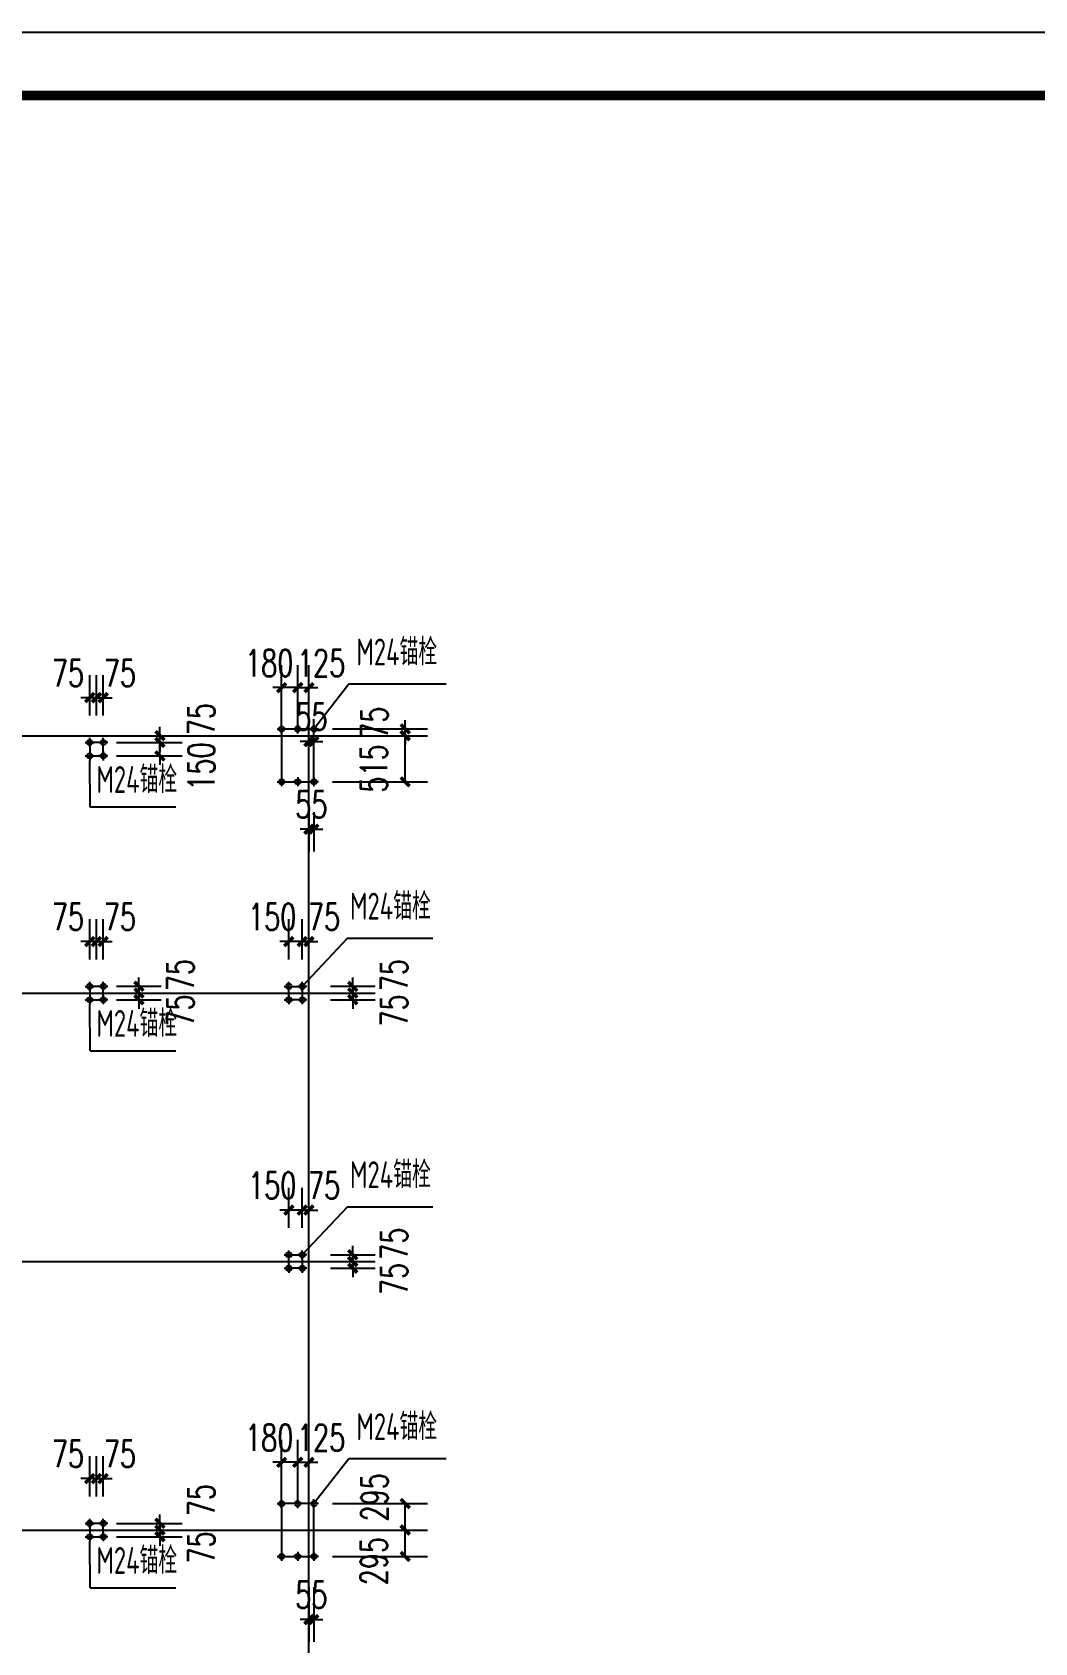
# Model space of a CAD drawing. Extents: x 180850 to 1399066, y 113487 to 334416.
# Drawn here: x 505094 to 527509, y 184393 to 220382 of the extents above; entities that cross this region are included whole.
import ezdxf
from ezdxf.enums import TextEntityAlignment as Align

# ---------------------------------------------------------------- set-up
doc = ezdxf.new("R2010")
doc.units = 0
doc.header["$LTSCALE"] = 1000
for name, color, linetype in [('AXIS', 3, 'Continuous'), ('DOTE', 1, 'Continuous'), ('PUB_TITLE', 4, 'Continuous'), ('TEXT', 7, 'Continuous')]:
    doc.layers.add(name, color=color, linetype=linetype)
doc.styles.add('_TCH_DIM_T3', font='SIMPLEX', dxfattribs={"width": 0.705882, "bigfont": 'GBCBIG'})
doc.styles.add('TSSD_Label', font='tssdeng.shx', dxfattribs={"width": 0.7, "bigfont": 'hztxt.shx'})
doc.dimstyles.new('TCH-200-2', dxfattribs={"dimtxt": 595, "dimasz": 200, "dimexe": 500, "dimexo": 600, "dimgap": 252.5, "dimtad": 1, "dimdec": 0, "dimlfac": 0.5, "dimzin": 0, "dimdsep": 46, "dimtxsty": '_TCH_DIM_T3', "dimblk": 'ARCHTICK', "dimcen": 0.09, "dimclrd": 124, "dimclre": 124, "dimclrt": 7, "dimazin": 2, "dimtfac": 1, "dimtdec": 0, "dimtix": 1, "dimtmove": 2, "dimatfit": 3, "dimfxl": 1, "dimtolj": 1, "dimtzin": 0, "dimarcsym": 0})

# ---------------------------------------------------------------- blocks, each defined once
blk = doc.blocks.new('_ArchTick')
at = {"color": 0, "linetype": 'ByBlock', "const_width": 0.4}
blk.add_lwpolyline([(-0.5, -0.5), (0.5, 0.5)], dxfattribs=at)
blk = doc.blocks.new('*D1075')
at = {"color": 124, "linetype": 'ByBlock', "lineweight": -2, "transparency": 16777216}
for p, q in [((506981, 199062), (507980, 199062)), ((507480, 199062), (507480, 199262)), ((507480, 199062), (507480, 198912)), ((506981, 198912), (507980, 198912)), ((507480, 198912), (507480, 198712))]:
    blk.add_line(p, q, dxfattribs=at)
at = {"layer": 'Defpoints', "color": 0, "linetype": 'ByBlock', "transparency": 16777216}
for p in [(506381, 199062), (506381, 198912), (507480, 198912)]:
    blk.add_point(p, dxfattribs=at)
at = {"color": 124, "linetype": 'ByBlock', "lineweight": -2, "transparency": 16777216, "xscale": 200, "yscale": 200, "zscale": 200}
for p, rotation in [((507480, 199062), 270), ((507480, 198912), 90)]:
    blk.add_blockref('_ArchTick', p, dxfattribs=dict(at, rotation=rotation))
at = {"color": 7, "linetype": 'ByBlock', "transparency": 16777216, "insert": (508407, 199311), "char_height": 595, "attachment_point": 5, "rotation": 90, "style": '_TCH_DIM_T3'}
blk.add_mtext('\\A1;75', dxfattribs=at)
blk = doc.blocks.new('*D1076')
at = {"color": 124, "linetype": 'ByBlock', "lineweight": -2, "transparency": 16777216}
for p, q in [((507480, 198912), (507480, 199112)), ((506981, 198912), (507980, 198912)), ((506981, 198762), (507980, 198762)), ((507480, 198762), (507480, 198912)), ((507480, 198762), (507480, 198562))]:
    blk.add_line(p, q, dxfattribs=at)
at = {"layer": 'Defpoints', "color": 0, "linetype": 'ByBlock', "transparency": 16777216}
for p in [(506381, 198912), (506381, 198762), (507480, 198912)]:
    blk.add_point(p, dxfattribs=at)
at = {"color": 124, "linetype": 'ByBlock', "lineweight": -2, "transparency": 16777216, "xscale": 200, "yscale": 200, "zscale": 200}
for p, rotation in [((507480, 198912), 270), ((507480, 198762), 90)]:
    blk.add_blockref('_ArchTick', p, dxfattribs=dict(at, rotation=rotation))
at = {"color": 7, "linetype": 'ByBlock', "transparency": 16777216, "insert": (508407, 198523), "char_height": 595, "attachment_point": 5, "rotation": 90, "style": '_TCH_DIM_T3'}
blk.add_mtext('\\A1;75', dxfattribs=at)
blk = doc.blocks.new('*D1077')
at = {"color": 124, "linetype": 'ByBlock', "lineweight": -2, "transparency": 16777216}
for p, q in [((506381, 199662), (506381, 200562)), ((506531, 199662), (506531, 200562)), ((506381, 200062), (506181, 200062)), ((506531, 200062), (506381, 200062)), ((506531, 200062), (506731, 200062))]:
    blk.add_line(p, q, dxfattribs=at)
at = {"layer": 'Defpoints', "color": 0, "linetype": 'ByBlock', "transparency": 16777216}
for p in [(506381, 200062), (506381, 199062), (506531, 199062)]:
    blk.add_point(p, dxfattribs=at)
at = {"color": 124, "linetype": 'ByBlock', "lineweight": -2, "transparency": 16777216, "xscale": 200, "yscale": 200, "zscale": 200}
blk.add_blockref('_ArchTick', (506381, 200062), dxfattribs=at)
at = {"color": 124, "linetype": 'ByBlock', "lineweight": -2, "transparency": 16777216, "xscale": 200, "yscale": 200, "zscale": 200, "rotation": 180}
blk.add_blockref('_ArchTick', (506531, 200062), dxfattribs=at)
at = {"color": 7, "linetype": 'ByBlock', "transparency": 16777216, "insert": (505893, 200612), "char_height": 595, "attachment_point": 5, "style": '_TCH_DIM_T3'}
blk.add_mtext('\\A1;75', dxfattribs=at)
blk = doc.blocks.new('*D1078')
at = {"color": 124, "linetype": 'ByBlock', "lineweight": -2, "transparency": 16777216}
for p, q in [((506531, 199662), (506531, 200562)), ((506681, 199662), (506681, 200562)), ((506531, 200062), (506331, 200062)), ((506531, 200062), (506681, 200062)), ((506681, 200062), (506881, 200062))]:
    blk.add_line(p, q, dxfattribs=at)
at = {"layer": 'Defpoints', "color": 0, "linetype": 'ByBlock', "transparency": 16777216}
for p in [(506681, 200062), (506531, 199062), (506681, 199062)]:
    blk.add_point(p, dxfattribs=at)
at = {"color": 124, "linetype": 'ByBlock', "lineweight": -2, "transparency": 16777216, "xscale": 200, "yscale": 200, "zscale": 200}
blk.add_blockref('_ArchTick', (506531, 200062), dxfattribs=at)
at = {"color": 124, "linetype": 'ByBlock', "lineweight": -2, "transparency": 16777216, "xscale": 200, "yscale": 200, "zscale": 200, "rotation": 180}
blk.add_blockref('_ArchTick', (506681, 200062), dxfattribs=at)
at = {"color": 7, "linetype": 'ByBlock', "transparency": 16777216, "insert": (507053, 200612), "char_height": 595, "attachment_point": 5, "style": '_TCH_DIM_T3'}
blk.add_mtext('\\A1;75', dxfattribs=at)
blk = doc.blocks.new('*D1079')
at = {"color": 124, "linetype": 'ByBlock', "lineweight": -2, "transparency": 16777216}
for p, q in [((511761, 199062), (512760, 199062)), ((512260, 199062), (512260, 199262)), ((512260, 199062), (512260, 198912)), ((511761, 198912), (512760, 198912)), ((512260, 198912), (512260, 198712))]:
    blk.add_line(p, q, dxfattribs=at)
at = {"layer": 'Defpoints', "color": 0, "linetype": 'ByBlock', "transparency": 16777216}
for p in [(511161, 199062), (511161, 198912), (512260, 198912)]:
    blk.add_point(p, dxfattribs=at)
at = {"color": 124, "linetype": 'ByBlock', "lineweight": -2, "transparency": 16777216, "xscale": 200, "yscale": 200, "zscale": 200}
for p, rotation in [((512260, 199062), 270), ((512260, 198912), 90)]:
    blk.add_blockref('_ArchTick', p, dxfattribs=dict(at, rotation=rotation))
at = {"color": 7, "linetype": 'ByBlock', "transparency": 16777216, "insert": (513187, 199311), "char_height": 595, "attachment_point": 5, "rotation": 90, "style": '_TCH_DIM_T3'}
blk.add_mtext('\\A1;75', dxfattribs=at)
blk = doc.blocks.new('*D1080')
at = {"color": 124, "linetype": 'ByBlock', "lineweight": -2, "transparency": 16777216}
for p, q in [((512260, 198912), (512260, 199112)), ((511761, 198912), (512760, 198912)), ((511761, 198762), (512760, 198762)), ((512260, 198762), (512260, 198912)), ((512260, 198762), (512260, 198562))]:
    blk.add_line(p, q, dxfattribs=at)
at = {"layer": 'Defpoints', "color": 0, "linetype": 'ByBlock', "transparency": 16777216}
for p in [(511161, 198912), (511161, 198762), (512260, 198912)]:
    blk.add_point(p, dxfattribs=at)
at = {"color": 124, "linetype": 'ByBlock', "lineweight": -2, "transparency": 16777216, "xscale": 200, "yscale": 200, "zscale": 200}
for p, rotation in [((512260, 198912), 270), ((512260, 198762), 90)]:
    blk.add_blockref('_ArchTick', p, dxfattribs=dict(at, rotation=rotation))
at = {"color": 7, "linetype": 'ByBlock', "transparency": 16777216, "insert": (513187, 198523), "char_height": 595, "attachment_point": 5, "rotation": 90, "style": '_TCH_DIM_T3'}
blk.add_mtext('\\A1;75', dxfattribs=at)
blk = doc.blocks.new('*D1081')
at = {"color": 124, "linetype": 'ByBlock', "lineweight": -2, "transparency": 16777216}
for p, q in [((511131, 199662), (511131, 200562)), ((511281, 199662), (511281, 200562)), ((511131, 200062), (510931, 200062)), ((511281, 200062), (511131, 200062)), ((511281, 200062), (511481, 200062))]:
    blk.add_line(p, q, dxfattribs=at)
at = {"layer": 'Defpoints', "color": 0, "linetype": 'ByBlock', "transparency": 16777216}
for p in [(511131, 200062), (511131, 199062), (511281, 199062)]:
    blk.add_point(p, dxfattribs=at)
at = {"color": 124, "linetype": 'ByBlock', "lineweight": -2, "transparency": 16777216, "xscale": 200, "yscale": 200, "zscale": 200}
blk.add_blockref('_ArchTick', (511131, 200062), dxfattribs=at)
at = {"color": 124, "linetype": 'ByBlock', "lineweight": -2, "transparency": 16777216, "xscale": 200, "yscale": 200, "zscale": 200, "rotation": 180}
blk.add_blockref('_ArchTick', (511281, 200062), dxfattribs=at)
at = {"color": 7, "linetype": 'ByBlock', "transparency": 16777216, "insert": (511619, 200612), "char_height": 595, "attachment_point": 5, "style": '_TCH_DIM_T3'}
blk.add_mtext('\\A1;75', dxfattribs=at)
blk = doc.blocks.new('*D1082')
at = {"color": 124, "linetype": 'ByBlock', "lineweight": -2, "transparency": 16777216}
for p, q in [((510831, 199662), (510831, 200562)), ((511131, 199662), (511131, 200562)), ((510831, 200062), (510631, 200062)), ((511131, 200062), (510831, 200062)), ((511131, 200062), (511331, 200062))]:
    blk.add_line(p, q, dxfattribs=at)
at = {"layer": 'Defpoints', "color": 0, "linetype": 'ByBlock', "transparency": 16777216}
for p in [(510831, 200062), (510831, 199062), (511131, 199062)]:
    blk.add_point(p, dxfattribs=at)
at = {"color": 124, "linetype": 'ByBlock', "lineweight": -2, "transparency": 16777216, "xscale": 200, "yscale": 200, "zscale": 200}
blk.add_blockref('_ArchTick', (510831, 200062), dxfattribs=at)
at = {"color": 124, "linetype": 'ByBlock', "lineweight": -2, "transparency": 16777216, "xscale": 200, "yscale": 200, "zscale": 200, "rotation": 180}
blk.add_blockref('_ArchTick', (511131, 200062), dxfattribs=at)
at = {"color": 7, "linetype": 'ByBlock', "transparency": 16777216, "insert": (510459, 200612), "char_height": 595, "attachment_point": 5, "style": '_TCH_DIM_T3'}
blk.add_mtext('\\A1;150', dxfattribs=at)
blk = doc.blocks.new('*D1083')
at = {"color": 124, "linetype": 'ByBlock', "lineweight": -2, "transparency": 16777216}
for p, q in [((511811, 204812), (513933, 204812)), ((513433, 204812), (513433, 205012)), ((513433, 204662), (513433, 204812)), ((511801, 204662), (513933, 204662)), ((513433, 204662), (513433, 204462))]:
    blk.add_line(p, q, dxfattribs=at)
at = {"layer": 'Defpoints', "color": 0, "linetype": 'ByBlock', "transparency": 16777216}
for p in [(511211, 204812), (513433, 204812), (511201, 204662)]:
    blk.add_point(p, dxfattribs=at)
at = {"color": 124, "linetype": 'ByBlock', "lineweight": -2, "transparency": 16777216, "xscale": 200, "yscale": 200, "zscale": 200}
for p, rotation in [((513433, 204812), 270), ((513433, 204662), 90)]:
    blk.add_blockref('_ArchTick', p, dxfattribs=dict(at, rotation=rotation))
at = {"color": 7, "linetype": 'ByBlock', "transparency": 16777216, "insert": (512748, 204954), "char_height": 595, "attachment_point": 5, "rotation": 90, "style": '_TCH_DIM_T3'}
blk.add_mtext('\\A1;75', dxfattribs=at)
blk = doc.blocks.new('*D1084')
at = {"color": 124, "linetype": 'ByBlock', "lineweight": -2, "transparency": 16777216}
for p, q in [((511811, 204662), (513933, 204662)), ((513433, 203632), (513433, 204662)), ((511811, 203632), (513933, 203632))]:
    blk.add_line(p, q, dxfattribs=at)
at = {"layer": 'Defpoints', "color": 0, "linetype": 'ByBlock', "transparency": 16777216}
for p in [(511211, 204662), (513433, 204662), (511211, 203632)]:
    blk.add_point(p, dxfattribs=at)
at = {"color": 124, "linetype": 'ByBlock', "lineweight": -2, "transparency": 16777216, "xscale": 200, "yscale": 200, "zscale": 200}
for p, rotation in [((513433, 204662), 90), ((513433, 203632), 270)]:
    blk.add_blockref('_ArchTick', p, dxfattribs=dict(at, rotation=rotation))
at = {"color": 7, "linetype": 'ByBlock', "transparency": 16777216, "insert": (512734, 203931), "char_height": 595, "attachment_point": 5, "rotation": 90, "style": '_TCH_DIM_T3'}
blk.add_mtext('\\A1;515', dxfattribs=at)
blk = doc.blocks.new('*D1085')
at = {"color": 124, "linetype": 'ByBlock', "lineweight": -2, "transparency": 16777216}
for p, q in [((510671, 204912), (510671, 206236)), ((511031, 204912), (511031, 206236)), ((510671, 205736), (510471, 205736)), ((511031, 205736), (510671, 205736)), ((511031, 205736), (511231, 205736))]:
    blk.add_line(p, q, dxfattribs=at)
at = {"layer": 'Defpoints', "color": 0, "linetype": 'ByBlock', "transparency": 16777216}
for p in [(510671, 205736), (510671, 204312), (511031, 204312)]:
    blk.add_point(p, dxfattribs=at)
at = {"color": 124, "linetype": 'ByBlock', "lineweight": -2, "transparency": 16777216, "xscale": 200, "yscale": 200, "zscale": 200}
blk.add_blockref('_ArchTick', (510671, 205736), dxfattribs=at)
at = {"color": 124, "linetype": 'ByBlock', "lineweight": -2, "transparency": 16777216, "xscale": 200, "yscale": 200, "zscale": 200, "rotation": 180}
blk.add_blockref('_ArchTick', (511031, 205736), dxfattribs=at)
at = {"color": 7, "linetype": 'ByBlock', "transparency": 16777216, "insert": (510393, 206286), "char_height": 595, "attachment_point": 5, "style": '_TCH_DIM_T3'}
blk.add_mtext('\\A1;180', dxfattribs=at)
blk = doc.blocks.new('*D1086')
at = {"color": 124, "linetype": 'ByBlock', "lineweight": -2, "transparency": 16777216}
for p, q in [((511031, 204912), (511031, 206236)), ((511281, 204912), (511281, 206236)), ((511031, 205736), (510831, 205736)), ((511031, 205736), (511281, 205736)), ((511281, 205736), (511481, 205736))]:
    blk.add_line(p, q, dxfattribs=at)
at = {"layer": 'Defpoints', "color": 0, "linetype": 'ByBlock', "transparency": 16777216}
for p in [(511281, 205736), (511031, 204312), (511281, 204312)]:
    blk.add_point(p, dxfattribs=at)
at = {"color": 124, "linetype": 'ByBlock', "lineweight": -2, "transparency": 16777216, "xscale": 200, "yscale": 200, "zscale": 200}
blk.add_blockref('_ArchTick', (511031, 205736), dxfattribs=at)
at = {"color": 124, "linetype": 'ByBlock', "lineweight": -2, "transparency": 16777216, "xscale": 200, "yscale": 200, "zscale": 200, "rotation": 180}
blk.add_blockref('_ArchTick', (511281, 205736), dxfattribs=at)
at = {"color": 7, "linetype": 'ByBlock', "transparency": 16777216, "insert": (511553, 206286), "char_height": 595, "attachment_point": 5, "style": '_TCH_DIM_T3'}
blk.add_mtext('\\A1;125', dxfattribs=at)
blk = doc.blocks.new('*D1087')
at = {"color": 124, "linetype": 'ByBlock', "lineweight": -2, "transparency": 16777216}
for p, q in [((511281, 202952), (511281, 202072)), ((511391, 202952), (511391, 202072)), ((511281, 202572), (511081, 202572)), ((511281, 202572), (511391, 202572)), ((511391, 202572), (511591, 202572))]:
    blk.add_line(p, q, dxfattribs=at)
at = {"layer": 'Defpoints', "color": 0, "linetype": 'ByBlock', "transparency": 16777216}
for p in [(511281, 203552), (511391, 203552), (511391, 202572)]:
    blk.add_point(p, dxfattribs=at)
at = {"color": 124, "linetype": 'ByBlock', "lineweight": -2, "transparency": 16777216, "xscale": 200, "yscale": 200, "zscale": 200}
blk.add_blockref('_ArchTick', (511281, 202572), dxfattribs=at)
at = {"color": 124, "linetype": 'ByBlock', "lineweight": -2, "transparency": 16777216, "xscale": 200, "yscale": 200, "zscale": 200, "rotation": 180}
blk.add_blockref('_ArchTick', (511391, 202572), dxfattribs=at)
at = {"color": 7, "linetype": 'ByBlock', "transparency": 16777216, "insert": (511336, 203122), "char_height": 595, "attachment_point": 5, "style": '_TCH_DIM_T3'}
blk.add_mtext('\\A1;55', dxfattribs=at)
blk = doc.blocks.new('*D1088')
at = {"color": 124, "linetype": 'ByBlock', "lineweight": -2, "transparency": 16777216}
for p, q in [((507949, 204662), (507949, 204862)), ((506981, 204662), (508449, 204662)), ((506981, 204512), (508449, 204512)), ((507949, 204512), (507949, 204662)), ((507949, 204512), (507949, 204312))]:
    blk.add_line(p, q, dxfattribs=at)
at = {"layer": 'Defpoints', "color": 0, "linetype": 'ByBlock', "transparency": 16777216}
for p in [(506381, 204662), (506381, 204512), (507949, 204662)]:
    blk.add_point(p, dxfattribs=at)
at = {"color": 124, "linetype": 'ByBlock', "lineweight": -2, "transparency": 16777216, "xscale": 200, "yscale": 200, "zscale": 200}
for p, rotation in [((507949, 204662), 270), ((507949, 204512), 90)]:
    blk.add_blockref('_ArchTick', p, dxfattribs=dict(at, rotation=rotation))
at = {"color": 7, "linetype": 'ByBlock', "transparency": 16777216, "insert": (508875, 205031), "char_height": 595, "attachment_point": 5, "rotation": 90, "style": '_TCH_DIM_T3'}
blk.add_mtext('\\A1;75', dxfattribs=at)
blk = doc.blocks.new('*D1089')
at = {"color": 124, "linetype": 'ByBlock', "lineweight": -2, "transparency": 16777216}
for p, q in [((506981, 204512), (508449, 204512)), ((507949, 204512), (507949, 204712)), ((507949, 204212), (507949, 204512)), ((506981, 204212), (508449, 204212)), ((507949, 204212), (507949, 204012))]:
    blk.add_line(p, q, dxfattribs=at)
at = {"layer": 'Defpoints', "color": 0, "linetype": 'ByBlock', "transparency": 16777216}
for p in [(506381, 204512), (507949, 204512), (506381, 204212)]:
    blk.add_point(p, dxfattribs=at)
at = {"color": 124, "linetype": 'ByBlock', "lineweight": -2, "transparency": 16777216, "xscale": 200, "yscale": 200, "zscale": 200}
for p, rotation in [((507949, 204512), 270), ((507949, 204212), 90)]:
    blk.add_blockref('_ArchTick', p, dxfattribs=dict(at, rotation=rotation))
at = {"color": 7, "linetype": 'ByBlock', "transparency": 16777216, "insert": (508875, 203973), "char_height": 595, "attachment_point": 5, "rotation": 90, "style": '_TCH_DIM_T3'}
blk.add_mtext('\\A1;150', dxfattribs=at)
blk = doc.blocks.new('*D1090')
at = {"color": 124, "linetype": 'ByBlock', "lineweight": -2, "transparency": 16777216}
for p, q in [((506381, 205112), (506381, 206012)), ((506531, 205112), (506531, 206012)), ((506381, 205512), (506181, 205512)), ((506531, 205512), (506381, 205512)), ((506531, 205512), (506731, 205512))]:
    blk.add_line(p, q, dxfattribs=at)
at = {"layer": 'Defpoints', "color": 0, "linetype": 'ByBlock', "transparency": 16777216}
for p in [(506381, 205512), (506381, 204512), (506531, 204512)]:
    blk.add_point(p, dxfattribs=at)
at = {"color": 124, "linetype": 'ByBlock', "lineweight": -2, "transparency": 16777216, "xscale": 200, "yscale": 200, "zscale": 200}
blk.add_blockref('_ArchTick', (506381, 205512), dxfattribs=at)
at = {"color": 124, "linetype": 'ByBlock', "lineweight": -2, "transparency": 16777216, "xscale": 200, "yscale": 200, "zscale": 200, "rotation": 180}
blk.add_blockref('_ArchTick', (506531, 205512), dxfattribs=at)
at = {"color": 7, "linetype": 'ByBlock', "transparency": 16777216, "insert": (505893, 206062), "char_height": 595, "attachment_point": 5, "style": '_TCH_DIM_T3'}
blk.add_mtext('\\A1;75', dxfattribs=at)
blk = doc.blocks.new('*D1091')
at = {"color": 124, "linetype": 'ByBlock', "lineweight": -2, "transparency": 16777216}
for p, q in [((506531, 205112), (506531, 206012)), ((506681, 205112), (506681, 206012)), ((506531, 205512), (506331, 205512)), ((506531, 205512), (506681, 205512)), ((506681, 205512), (506881, 205512))]:
    blk.add_line(p, q, dxfattribs=at)
at = {"layer": 'Defpoints', "color": 0, "linetype": 'ByBlock', "transparency": 16777216}
for p in [(506681, 205512), (506531, 204512), (506681, 204512)]:
    blk.add_point(p, dxfattribs=at)
at = {"color": 124, "linetype": 'ByBlock', "lineweight": -2, "transparency": 16777216, "xscale": 200, "yscale": 200, "zscale": 200}
blk.add_blockref('_ArchTick', (506531, 205512), dxfattribs=at)
at = {"color": 124, "linetype": 'ByBlock', "lineweight": -2, "transparency": 16777216, "xscale": 200, "yscale": 200, "zscale": 200, "rotation": 180}
blk.add_blockref('_ArchTick', (506681, 205512), dxfattribs=at)
at = {"color": 7, "linetype": 'ByBlock', "transparency": 16777216, "insert": (507053, 206062), "char_height": 595, "attachment_point": 5, "style": '_TCH_DIM_T3'}
blk.add_mtext('\\A1;75', dxfattribs=at)
blk = doc.blocks.new('*D1092')
at = {"color": 124, "linetype": 'ByBlock', "lineweight": -2, "transparency": 16777216}
for p, q in [((512260, 193062), (512260, 193262)), ((511761, 193062), (512760, 193062)), ((511761, 192912), (512760, 192912)), ((512260, 193062), (512260, 192912)), ((512260, 192912), (512260, 192712))]:
    blk.add_line(p, q, dxfattribs=at)
at = {"layer": 'Defpoints', "color": 0, "linetype": 'ByBlock', "transparency": 16777216}
for p in [(511161, 193062), (511161, 192912), (512260, 192912)]:
    blk.add_point(p, dxfattribs=at)
at = {"color": 124, "linetype": 'ByBlock', "lineweight": -2, "transparency": 16777216, "xscale": 200, "yscale": 200, "zscale": 200}
for p, rotation in [((512260, 193062), 270), ((512260, 192912), 90)]:
    blk.add_blockref('_ArchTick', p, dxfattribs=dict(at, rotation=rotation))
at = {"color": 7, "linetype": 'ByBlock', "transparency": 16777216, "insert": (513187, 193311), "char_height": 595, "attachment_point": 5, "rotation": 90, "style": '_TCH_DIM_T3'}
blk.add_mtext('\\A1;75', dxfattribs=at)
blk = doc.blocks.new('*D1093')
at = {"color": 124, "linetype": 'ByBlock', "lineweight": -2, "transparency": 16777216}
for p, q in [((511761, 192912), (512760, 192912)), ((512260, 192912), (512260, 193112)), ((512260, 192762), (512260, 192912)), ((511761, 192762), (512760, 192762)), ((512260, 192762), (512260, 192562))]:
    blk.add_line(p, q, dxfattribs=at)
at = {"layer": 'Defpoints', "color": 0, "linetype": 'ByBlock', "transparency": 16777216}
for p in [(511161, 192912), (512260, 192912), (511161, 192762)]:
    blk.add_point(p, dxfattribs=at)
at = {"color": 124, "linetype": 'ByBlock', "lineweight": -2, "transparency": 16777216, "xscale": 200, "yscale": 200, "zscale": 200}
for p, rotation in [((512260, 192912), 270), ((512260, 192762), 90)]:
    blk.add_blockref('_ArchTick', p, dxfattribs=dict(at, rotation=rotation))
at = {"color": 7, "linetype": 'ByBlock', "transparency": 16777216, "insert": (513187, 192523), "char_height": 595, "attachment_point": 5, "rotation": 90, "style": '_TCH_DIM_T3'}
blk.add_mtext('\\A1;75', dxfattribs=at)
blk = doc.blocks.new('*D1094')
at = {"color": 124, "linetype": 'ByBlock', "lineweight": -2, "transparency": 16777216}
for p, q in [((511131, 193662), (511131, 194562)), ((511281, 193662), (511281, 194562)), ((511131, 194062), (510931, 194062)), ((511281, 194062), (511131, 194062)), ((511281, 194062), (511481, 194062))]:
    blk.add_line(p, q, dxfattribs=at)
at = {"layer": 'Defpoints', "color": 0, "linetype": 'ByBlock', "transparency": 16777216}
for p in [(511131, 194062), (511131, 193062), (511281, 193062)]:
    blk.add_point(p, dxfattribs=at)
at = {"color": 124, "linetype": 'ByBlock', "lineweight": -2, "transparency": 16777216, "xscale": 200, "yscale": 200, "zscale": 200}
blk.add_blockref('_ArchTick', (511131, 194062), dxfattribs=at)
at = {"color": 124, "linetype": 'ByBlock', "lineweight": -2, "transparency": 16777216, "xscale": 200, "yscale": 200, "zscale": 200, "rotation": 180}
blk.add_blockref('_ArchTick', (511281, 194062), dxfattribs=at)
at = {"color": 7, "linetype": 'ByBlock', "transparency": 16777216, "insert": (511619, 194612), "char_height": 595, "attachment_point": 5, "style": '_TCH_DIM_T3'}
blk.add_mtext('\\A1;75', dxfattribs=at)
blk = doc.blocks.new('*D1095')
at = {"color": 124, "linetype": 'ByBlock', "lineweight": -2, "transparency": 16777216}
for p, q in [((510831, 193662), (510831, 194562)), ((511131, 193662), (511131, 194562)), ((510831, 194062), (510631, 194062)), ((511131, 194062), (510831, 194062)), ((511131, 194062), (511331, 194062))]:
    blk.add_line(p, q, dxfattribs=at)
at = {"layer": 'Defpoints', "color": 0, "linetype": 'ByBlock', "transparency": 16777216}
for p in [(510831, 194062), (510831, 193062), (511131, 193062)]:
    blk.add_point(p, dxfattribs=at)
at = {"color": 124, "linetype": 'ByBlock', "lineweight": -2, "transparency": 16777216, "xscale": 200, "yscale": 200, "zscale": 200}
blk.add_blockref('_ArchTick', (510831, 194062), dxfattribs=at)
at = {"color": 124, "linetype": 'ByBlock', "lineweight": -2, "transparency": 16777216, "xscale": 200, "yscale": 200, "zscale": 200, "rotation": 180}
blk.add_blockref('_ArchTick', (511131, 194062), dxfattribs=at)
at = {"color": 7, "linetype": 'ByBlock', "transparency": 16777216, "insert": (510459, 194612), "char_height": 595, "attachment_point": 5, "style": '_TCH_DIM_T3'}
blk.add_mtext('\\A1;150', dxfattribs=at)
blk = doc.blocks.new('*D1130')
at = {"color": 124, "linetype": 'ByBlock', "lineweight": -2, "transparency": 16777216}
for p, q in [((511281, 170872), (511281, 205031)), ((511391, 204152), (511391, 205031)), ((511281, 204531), (511081, 204531)), ((511281, 204531), (511391, 204531)), ((511391, 204531), (511591, 204531))]:
    blk.add_line(p, q, dxfattribs=at)
at = {"layer": 'Defpoints', "color": 0, "linetype": 'ByBlock', "transparency": 16777216}
for p in [(511391, 204531), (511391, 203552), (511281, 170272)]:
    blk.add_point(p, dxfattribs=at)
at = {"color": 124, "linetype": 'ByBlock', "lineweight": -2, "transparency": 16777216, "xscale": 200, "yscale": 200, "zscale": 200}
blk.add_blockref('_ArchTick', (511281, 204531), dxfattribs=at)
at = {"color": 124, "linetype": 'ByBlock', "lineweight": -2, "transparency": 16777216, "xscale": 200, "yscale": 200, "zscale": 200, "rotation": 180}
blk.add_blockref('_ArchTick', (511391, 204531), dxfattribs=at)
at = {"color": 7, "linetype": 'ByBlock', "transparency": 16777216, "insert": (511336, 205081), "char_height": 595, "attachment_point": 5, "style": '_TCH_DIM_T3'}
blk.add_mtext('\\A1;55', dxfattribs=at)
blk = doc.blocks.new('*D1135')
at = {"color": 124, "linetype": 'ByBlock', "lineweight": -2, "transparency": 16777216}
for p, q in [((511811, 187502), (513933, 187502)), ((513433, 186912), (513433, 187502)), ((511801, 186912), (513933, 186912))]:
    blk.add_line(p, q, dxfattribs=at)
at = {"layer": 'Defpoints', "color": 0, "linetype": 'ByBlock', "transparency": 16777216}
for p in [(511211, 187502), (513433, 187502), (511201, 186912)]:
    blk.add_point(p, dxfattribs=at)
at = {"color": 124, "linetype": 'ByBlock', "lineweight": -2, "transparency": 16777216, "xscale": 200, "yscale": 200, "zscale": 200}
for p, rotation in [((513433, 187502), 90), ((513433, 186912), 270)]:
    blk.add_blockref('_ArchTick', p, dxfattribs=dict(at, rotation=rotation))
at = {"color": 7, "linetype": 'ByBlock', "transparency": 16777216, "insert": (512748, 187644), "char_height": 595, "attachment_point": 5, "rotation": 90, "style": '_TCH_DIM_T3'}
blk.add_mtext('\\A1;295', dxfattribs=at)
blk = doc.blocks.new('*D1136')
at = {"color": 124, "linetype": 'ByBlock', "lineweight": -2, "transparency": 16777216}
for p, q in [((511811, 186912), (513933, 186912)), ((513433, 186322), (513433, 186912)), ((511811, 186322), (513933, 186322))]:
    blk.add_line(p, q, dxfattribs=at)
at = {"layer": 'Defpoints', "color": 0, "linetype": 'ByBlock', "transparency": 16777216}
for p in [(511211, 186912), (513433, 186912), (511211, 186322)]:
    blk.add_point(p, dxfattribs=at)
at = {"color": 124, "linetype": 'ByBlock', "lineweight": -2, "transparency": 16777216, "xscale": 200, "yscale": 200, "zscale": 200}
for p, rotation in [((513433, 186912), 90), ((513433, 186322), 270)]:
    blk.add_blockref('_ArchTick', p, dxfattribs=dict(at, rotation=rotation))
at = {"color": 7, "linetype": 'ByBlock', "transparency": 16777216, "insert": (512734, 186218), "char_height": 595, "attachment_point": 5, "rotation": 90, "style": '_TCH_DIM_T3'}
blk.add_mtext('\\A1;295', dxfattribs=at)
blk = doc.blocks.new('*D1137')
at = {"color": 124, "linetype": 'ByBlock', "lineweight": -2, "transparency": 16777216}
for p, q in [((510671, 187602), (510671, 188926)), ((511031, 187602), (511031, 188926)), ((510671, 188426), (510471, 188426)), ((511031, 188426), (510671, 188426)), ((511031, 188426), (511231, 188426))]:
    blk.add_line(p, q, dxfattribs=at)
at = {"layer": 'Defpoints', "color": 0, "linetype": 'ByBlock', "transparency": 16777216}
for p in [(510671, 188426), (510671, 187002), (511031, 187002)]:
    blk.add_point(p, dxfattribs=at)
at = {"color": 124, "linetype": 'ByBlock', "lineweight": -2, "transparency": 16777216, "xscale": 200, "yscale": 200, "zscale": 200}
blk.add_blockref('_ArchTick', (510671, 188426), dxfattribs=at)
at = {"color": 124, "linetype": 'ByBlock', "lineweight": -2, "transparency": 16777216, "xscale": 200, "yscale": 200, "zscale": 200, "rotation": 180}
blk.add_blockref('_ArchTick', (511031, 188426), dxfattribs=at)
at = {"color": 7, "linetype": 'ByBlock', "transparency": 16777216, "insert": (510393, 188976), "char_height": 595, "attachment_point": 5, "style": '_TCH_DIM_T3'}
blk.add_mtext('\\A1;180', dxfattribs=at)
blk = doc.blocks.new('*D1138')
at = {"color": 124, "linetype": 'ByBlock', "lineweight": -2, "transparency": 16777216}
for p, q in [((511031, 187602), (511031, 188926)), ((511281, 187602), (511281, 188926)), ((511031, 188426), (510831, 188426)), ((511031, 188426), (511281, 188426)), ((511281, 188426), (511481, 188426))]:
    blk.add_line(p, q, dxfattribs=at)
at = {"layer": 'Defpoints', "color": 0, "linetype": 'ByBlock', "transparency": 16777216}
for p in [(511281, 188426), (511031, 187002), (511281, 187002)]:
    blk.add_point(p, dxfattribs=at)
at = {"color": 124, "linetype": 'ByBlock', "lineweight": -2, "transparency": 16777216, "xscale": 200, "yscale": 200, "zscale": 200}
blk.add_blockref('_ArchTick', (511031, 188426), dxfattribs=at)
at = {"color": 124, "linetype": 'ByBlock', "lineweight": -2, "transparency": 16777216, "xscale": 200, "yscale": 200, "zscale": 200, "rotation": 180}
blk.add_blockref('_ArchTick', (511281, 188426), dxfattribs=at)
at = {"color": 7, "linetype": 'ByBlock', "transparency": 16777216, "insert": (511553, 188976), "char_height": 595, "attachment_point": 5, "style": '_TCH_DIM_T3'}
blk.add_mtext('\\A1;125', dxfattribs=at)
blk = doc.blocks.new('*D1143')
at = {"color": 124, "linetype": 'ByBlock', "lineweight": -2, "transparency": 16777216}
for p, q in [((511281, 186842), (511281, 203072)), ((511391, 202952), (511391, 202072)), ((511281, 202572), (511081, 202572)), ((511281, 202572), (511391, 202572)), ((511391, 202572), (511591, 202572))]:
    blk.add_line(p, q, dxfattribs=at)
at = {"layer": 'Defpoints', "color": 0, "linetype": 'ByBlock', "transparency": 16777216}
for p in [(511391, 203552), (511391, 202572), (511281, 186242)]:
    blk.add_point(p, dxfattribs=at)
at = {"color": 124, "linetype": 'ByBlock', "lineweight": -2, "transparency": 16777216, "xscale": 200, "yscale": 200, "zscale": 200}
blk.add_blockref('_ArchTick', (511281, 202572), dxfattribs=at)
at = {"color": 124, "linetype": 'ByBlock', "lineweight": -2, "transparency": 16777216, "xscale": 200, "yscale": 200, "zscale": 200, "rotation": 180}
blk.add_blockref('_ArchTick', (511391, 202572), dxfattribs=at)
at = {"color": 7, "linetype": 'ByBlock', "transparency": 16777216, "insert": (511336, 203122), "char_height": 595, "attachment_point": 5, "style": '_TCH_DIM_T3'}
blk.add_mtext('\\A1;55', dxfattribs=at)
blk = doc.blocks.new('*D1131')
at = {"color": 124, "linetype": 'ByBlock', "lineweight": -2, "transparency": 16777216}
for p, q in [((507949, 187062), (507949, 187262)), ((506981, 187062), (508449, 187062)), ((506981, 186912), (508449, 186912)), ((507949, 187062), (507949, 186912)), ((507949, 186912), (507949, 186712))]:
    blk.add_line(p, q, dxfattribs=at)
at = {"layer": 'Defpoints', "color": 0, "linetype": 'ByBlock', "transparency": 16777216}
for p in [(506381, 187062), (506381, 186912), (507949, 186912)]:
    blk.add_point(p, dxfattribs=at)
at = {"color": 124, "linetype": 'ByBlock', "lineweight": -2, "transparency": 16777216, "xscale": 200, "yscale": 200, "zscale": 200}
for p, rotation in [((507949, 187062), 270), ((507949, 186912), 90)]:
    blk.add_blockref('_ArchTick', p, dxfattribs=dict(at, rotation=rotation))
at = {"color": 7, "linetype": 'ByBlock', "transparency": 16777216, "insert": (508875, 187581), "char_height": 595, "attachment_point": 5, "rotation": 90, "style": '_TCH_DIM_T3'}
blk.add_mtext('\\A1;75', dxfattribs=at)
blk = doc.blocks.new('*D1132')
at = {"color": 124, "linetype": 'ByBlock', "lineweight": -2, "transparency": 16777216}
for p, q in [((506981, 186912), (508449, 186912)), ((507949, 186912), (507949, 187112)), ((507949, 186762), (507949, 186912)), ((506981, 186762), (508449, 186762)), ((507949, 186762), (507949, 186562))]:
    blk.add_line(p, q, dxfattribs=at)
at = {"layer": 'Defpoints', "color": 0, "linetype": 'ByBlock', "transparency": 16777216}
for p in [(506381, 186912), (507949, 186912), (506381, 186762)]:
    blk.add_point(p, dxfattribs=at)
at = {"color": 124, "linetype": 'ByBlock', "lineweight": -2, "transparency": 16777216, "xscale": 200, "yscale": 200, "zscale": 200}
for p, rotation in [((507949, 186912), 270), ((507949, 186762), 90)]:
    blk.add_blockref('_ArchTick', p, dxfattribs=dict(at, rotation=rotation))
at = {"color": 7, "linetype": 'ByBlock', "transparency": 16777216, "insert": (508875, 186523), "char_height": 595, "attachment_point": 5, "rotation": 90, "style": '_TCH_DIM_T3'}
blk.add_mtext('\\A1;75', dxfattribs=at)
blk = doc.blocks.new('*D1133')
at = {"color": 124, "linetype": 'ByBlock', "lineweight": -2, "transparency": 16777216}
for p, q in [((506381, 187662), (506381, 188562)), ((506531, 187662), (506531, 188562)), ((506381, 188062), (506181, 188062)), ((506531, 188062), (506381, 188062)), ((506531, 188062), (506731, 188062))]:
    blk.add_line(p, q, dxfattribs=at)
at = {"layer": 'Defpoints', "color": 0, "linetype": 'ByBlock', "transparency": 16777216}
for p in [(506381, 188062), (506381, 187062), (506531, 187062)]:
    blk.add_point(p, dxfattribs=at)
at = {"color": 124, "linetype": 'ByBlock', "lineweight": -2, "transparency": 16777216, "xscale": 200, "yscale": 200, "zscale": 200}
blk.add_blockref('_ArchTick', (506381, 188062), dxfattribs=at)
at = {"color": 124, "linetype": 'ByBlock', "lineweight": -2, "transparency": 16777216, "xscale": 200, "yscale": 200, "zscale": 200, "rotation": 180}
blk.add_blockref('_ArchTick', (506531, 188062), dxfattribs=at)
at = {"color": 7, "linetype": 'ByBlock', "transparency": 16777216, "insert": (505893, 188612), "char_height": 595, "attachment_point": 5, "style": '_TCH_DIM_T3'}
blk.add_mtext('\\A1;75', dxfattribs=at)
blk = doc.blocks.new('*D1134')
at = {"color": 124, "linetype": 'ByBlock', "lineweight": -2, "transparency": 16777216}
for p, q in [((506531, 187662), (506531, 188562)), ((506681, 187662), (506681, 188562)), ((506531, 188062), (506331, 188062)), ((506531, 188062), (506681, 188062)), ((506681, 188062), (506881, 188062))]:
    blk.add_line(p, q, dxfattribs=at)
at = {"layer": 'Defpoints', "color": 0, "linetype": 'ByBlock', "transparency": 16777216}
for p in [(506681, 188062), (506531, 187062), (506681, 187062)]:
    blk.add_point(p, dxfattribs=at)
at = {"color": 124, "linetype": 'ByBlock', "lineweight": -2, "transparency": 16777216, "xscale": 200, "yscale": 200, "zscale": 200}
blk.add_blockref('_ArchTick', (506531, 188062), dxfattribs=at)
at = {"color": 124, "linetype": 'ByBlock', "lineweight": -2, "transparency": 16777216, "xscale": 200, "yscale": 200, "zscale": 200, "rotation": 180}
blk.add_blockref('_ArchTick', (506681, 188062), dxfattribs=at)
at = {"color": 7, "linetype": 'ByBlock', "transparency": 16777216, "insert": (507053, 188612), "char_height": 595, "attachment_point": 5, "style": '_TCH_DIM_T3'}
blk.add_mtext('\\A1;75', dxfattribs=at)
blk = doc.blocks.new('*D1144')
at = {"color": 124, "linetype": 'ByBlock', "lineweight": -2, "transparency": 16777216}
for p, q in [((511281, 185639), (511281, 184412)), ((511391, 185639), (511391, 184412)), ((511281, 184912), (511081, 184912)), ((511281, 184912), (511391, 184912)), ((511391, 184912), (511591, 184912))]:
    blk.add_line(p, q, dxfattribs=at)
at = {"layer": 'Defpoints', "color": 0, "linetype": 'ByBlock', "transparency": 16777216}
for p in [(511281, 186239), (511391, 186239), (511391, 184912)]:
    blk.add_point(p, dxfattribs=at)
at = {"color": 124, "linetype": 'ByBlock', "lineweight": -2, "transparency": 16777216, "xscale": 200, "yscale": 200, "zscale": 200}
blk.add_blockref('_ArchTick', (511281, 184912), dxfattribs=at)
at = {"color": 124, "linetype": 'ByBlock', "lineweight": -2, "transparency": 16777216, "xscale": 200, "yscale": 200, "zscale": 200, "rotation": 180}
blk.add_blockref('_ArchTick', (511391, 184912), dxfattribs=at)
at = {"color": 7, "linetype": 'ByBlock', "transparency": 16777216, "insert": (511336, 185462), "char_height": 595, "attachment_point": 5, "style": '_TCH_DIM_T3'}
blk.add_mtext('\\A1;55', dxfattribs=at)

msp = doc.modelspace()

# ---------------------------------------------------------------- linework, layer by layer
for centre in [(510671.08, 204811.63), (511031.08, 204811.63), (511391.08, 204811.63), (506381.08, 204511.63), (506681.08, 204511.63), (506381.08, 204211.63), (506681.08, 204211.63), (510671.08, 203631.63), (511031.08, 203631.63), (511391.08, 203631.63), (506381.08, 199061.63), (506681.08, 199061.63), (510831.08, 199061.63), (511131.08, 199061.63), (506381.08, 198761.63), (506681.08, 198761.63), (510831.08, 198761.63), (511131.08, 198761.63), (510831.08, 193061.63), (511131.08, 193061.63), (510831.08, 192761.63), (511131.08, 192761.63), (510671.08, 187501.63), (511031.08, 187501.63), (511391.08, 187501.63), (506381.08, 187061.63), (506381.08, 186761.63), (506681.08, 187061.63), (506681.08, 186761.63), (510671.08, 186321.63), (511031.08, 186321.63), (511391.08, 186321.63)]:
    msp.add_circle(centre, 58.52)
at = {"layer": 'AXIS'}
for p, q in [((512175.47, 205810.55), (511391.08, 204811.63)), ((514345.36, 205810.55), (512175.47, 205810.55)), ((510570.41, 204811.63), (510751.75, 204811.63)), ((510671.08, 204710.96), (510671.08, 204912.3)), ((511131.75, 204811.63), (510930.41, 204811.63)), ((511031.08, 204710.96), (511031.08, 204912.3)), ((511491.75, 204811.63), (511290.41, 204811.63)), ((511391.08, 204710.96), (511391.08, 204912.3)), ((506280.41, 204511.63), (506481.75, 204511.63)), ((506381.08, 204410.96), (506381.08, 204612.3)), ((506781.75, 204511.63), (506580.41, 204511.63)), ((506681.08, 204410.96), (506681.08, 204612.3)), ((506280.41, 204211.63), (506481.75, 204211.63)), ((506381.08, 204312.3), (506381.08, 204110.96)), ((506391.81, 203067.19), (506381.08, 204110.96)), ((506781.75, 204211.63), (506580.41, 204211.63)), ((506681.08, 204312.3), (506681.08, 204110.96)), ((510671.08, 203732.3), (510671.08, 203530.96)), ((511031.08, 203732.3), (511031.08, 203530.96)), ((511391.08, 203732.3), (511391.08, 203530.96)), ((510570.41, 203631.63), (510751.75, 203631.63)), ((511131.75, 203631.63), (510930.41, 203631.63)), ((511491.75, 203631.63), (511290.41, 203631.63)), ((508302.38, 203066.19), (506391.82, 203066.19)), ((512138.07, 200130.58), (511131.08, 199061.63)), ((514048.64, 200130.58), (512138.07, 200130.58)), ((506280.41, 199061.63), (506481.75, 199061.63)), ((506381.08, 198960.96), (506381.08, 199162.3)), ((506781.75, 199061.63), (506580.41, 199061.63)), ((506681.08, 198960.96), (506681.08, 199162.3)), ((510730.41, 199061.63), (510931.75, 199061.63)), ((510831.08, 198960.96), (510831.08, 199162.3)), ((511231.75, 199061.63), (511030.41, 199061.63)), ((511131.08, 198960.96), (511131.08, 199162.3)), ((506280.41, 198761.63), (506481.75, 198761.63)), ((506381.08, 198862.3), (506381.08, 198660.96)), ((506391.81, 197617.19), (506381.08, 198660.96)), ((506781.75, 198761.63), (506580.41, 198761.63)), ((506681.08, 198862.3), (506681.08, 198660.96)), ((510730.41, 198761.63), (510931.75, 198761.63)), ((510831.08, 198862.3), (510831.08, 198660.96)), ((511231.75, 198761.63), (511030.41, 198761.63)), ((511131.08, 198862.3), (511131.08, 198660.96)), ((508302.38, 197616.19), (506391.82, 197616.19)), ((512138.07, 194130.58), (511131.08, 193061.63)), ((514048.64, 194130.58), (512138.07, 194130.58)), ((510730.41, 193061.63), (510931.75, 193061.63)), ((510831.08, 192960.96), (510831.08, 193162.3)), ((511231.75, 193061.63), (511030.41, 193061.63)), ((511131.08, 192960.96), (511131.08, 193162.3)), ((510730.41, 192761.63), (510931.75, 192761.63)), ((510831.08, 192862.3), (510831.08, 192660.96)), ((511231.75, 192761.63), (511030.41, 192761.63)), ((511131.08, 192862.3), (511131.08, 192660.96)), ((512175.47, 188500.55), (511391.08, 187501.63)), ((514345.36, 188500.55), (512175.47, 188500.55)), ((510671.08, 187400.96), (510671.08, 187602.3)), ((511031.08, 187400.96), (511031.08, 187602.3)), ((511391.08, 187400.96), (511391.08, 187602.3)), ((506381.08, 186960.96), (506381.08, 187162.3)), ((506681.08, 186960.96), (506681.08, 187162.3)), ((510570.41, 187501.63), (510751.75, 187501.63)), ((511131.75, 187501.63), (510930.41, 187501.63)), ((511491.75, 187501.63), (511290.41, 187501.63)), ((506280.41, 187061.63), (506481.75, 187061.63)), ((506381.08, 186862.3), (506381.08, 186660.96)), ((506781.75, 187061.63), (506580.41, 187061.63)), ((506681.08, 186862.3), (506681.08, 186660.96)), ((506280.41, 186761.63), (506481.75, 186761.63)), ((506391.81, 185617.19), (506381.08, 186660.96)), ((506781.75, 186761.63), (506580.41, 186761.63)), ((510570.41, 186321.63), (510751.75, 186321.63)), ((510671.08, 186422.3), (510671.08, 186220.96)), ((511131.75, 186321.63), (510930.41, 186321.63)), ((511031.08, 186422.3), (511031.08, 186220.96)), ((511491.75, 186321.63), (511290.41, 186321.63)), ((511391.08, 186422.3), (511391.08, 186220.96)), ((508302.38, 185616.19), (506391.82, 185616.19))]:
    msp.add_line(p, q, dxfattribs=at)
at = {"layer": 'DOTE'}
for p, q in [((511281.08, 168036.63), (511281.08, 205786.63)), ((450056.08, 204661.63), (512531.08, 204661.63)), ((450056.08, 198911.63), (512531.08, 198911.63)), ((450056.08, 192911.63), (512531.08, 192911.63)), ((450056.08, 186911.63), (512531.08, 186911.63))]:
    msp.add_line(p, q, dxfattribs=at)
for points in [[(511391.08, 204811.63), (510671.08, 204811.63), (510671.08, 203631.63), (511391.08, 203631.63)], [(506681.08, 204511.63), (506381.08, 204511.63), (506381.08, 204211.63), (506681.08, 204211.63)], [(506681.08, 199061.63), (506381.08, 199061.63), (506381.08, 198761.63), (506681.08, 198761.63)], [(510831.08, 199061.63), (511131.08, 199061.63), (511131.08, 198761.63), (510831.08, 198761.63)], [(510831.08, 193061.63), (511131.08, 193061.63), (511131.08, 192761.63), (510831.08, 192761.63)], [(511391.08, 187501.63), (510671.08, 187501.63), (510671.08, 186321.63), (511391.08, 186321.63)], [(506681.08, 187061.63), (506381.08, 187061.63), (506381.08, 186761.63), (506681.08, 186761.63)]]:
    msp.add_lwpolyline(points, close=True, dxfattribs=at)
at = {"layer": 'PUB_TITLE'}
msp.add_lwpolyline([(430995.03, 220381.89), (549924.21, 220381.89), (549924.21, 136381.97), (430995.03, 136381.97)], close=True, dxfattribs=at)
at = {"layer": 'PUB_TITLE', "const_width": 212.12}
msp.add_lwpolyline([(434530.38, 137796.11), (434530.38, 218967.75), (548510.07, 218967.75), (548510.07, 137796.11)], close=True, dxfattribs=at)

# ---------------------------------------------------------------- texts
at = {"layer": 'TEXT', "style": 'TSSD_Label', "width": 0.7}
for p in [(513243.85, 206052.82), (507431.38, 203203.22), (513101.49, 200372.85), (507431.38, 197753.22), (513101.49, 194372.85), (513243.85, 188742.82), (507431.38, 185753.22)]:
    msp.add_text('M24锚栓', height=600, dxfattribs=at).set_placement(p, align=Align.BOTTOM_CENTER)

# ---------------------------------------------------------------- dimensions: what is measured, and where the dimension line sits
at = {"linetype": 'ByBlock'}
for base, p1, p2, angle, picture, middle in [((510671.08, 205735.67), (511031.08, 204311.63), (510671.08, 204311.63), 180, '*D1085', (510392.87, 206285.67)), ((506381.08, 205511.85), (506531.08, 204511.63), (506381.08, 204511.63), 180, '*D1090', (505892.87, 206061.85)), ((507949.1, 204661.63), (506381.08, 204511.63), (506381.08, 204661.63), 90, '*D1088', (508875.45, 205030.85)), ((513433.22, 204811.63), (511201.08, 204661.63), (511211.08, 204811.63), 90, '*D1083', (512747.86, 204954.15)), ((513433.22, 204661.63), (511211.08, 203631.63), (511211.08, 204661.63), 270, '*D1084', (512733.73, 203931.15)), ((507949.1, 204511.63), (506381.08, 204211.63), (506381.08, 204511.63), 270, '*D1089', (508875.45, 203972.94)), ((506381.08, 200061.85), (506531.08, 199061.63), (506381.08, 199061.63), 180, '*D1077', (505892.87, 200611.85)), ((510831.08, 200061.85), (511131.08, 199061.63), (510831.08, 199061.63), 180, '*D1082', (510459.41, 200611.85)), ((507480.26, 198911.63), (506381.08, 199061.63), (506381.08, 198911.63), 90, '*D1075', (508406.61, 199310.63)), ((512260.26, 198911.63), (511161.08, 199061.63), (511161.08, 198911.63), 90, '*D1079', (513186.61, 199310.63)), ((507480.26, 198911.63), (506381.08, 198761.63), (506381.08, 198911.63), 270, '*D1076', (508406.61, 198522.94)), ((512260.26, 198911.63), (511161.08, 198761.63), (511161.08, 198911.63), 270, '*D1080', (513186.61, 198522.94)), ((510831.08, 194061.85), (511131.08, 193061.63), (510831.08, 193061.63), 180, '*D1095', (510459.41, 194611.85)), ((512260.26, 192911.63), (511161.08, 193061.63), (511161.08, 192911.63), 90, '*D1092', (513186.61, 193310.63)), ((512260.26, 192911.63), (511161.08, 192761.63), (511161.08, 192911.63), 270, '*D1093', (513186.61, 192522.94)), ((510671.08, 188425.67), (511031.08, 187001.63), (510671.08, 187001.63), 180, '*D1137', (510392.87, 188975.67)), ((506381.08, 188061.85), (506531.08, 187061.63), (506381.08, 187061.63), 180, '*D1133', (505892.87, 188611.85)), ((513433.22, 187501.63), (511201.08, 186911.63), (511211.08, 187501.63), 90, '*D1135', (512747.86, 187644.15)), ((507949.1, 186911.63), (506381.08, 187061.63), (506381.08, 186911.63), 90, '*D1131', (508875.45, 187580.85)), ((507949.1, 186911.63), (506381.08, 186761.63), (506381.08, 186911.63), 270, '*D1132', (508875.45, 186522.94)), ((513433.22, 186911.63), (511211.08, 186321.63), (511211.08, 186911.63), 270, '*D1136', (512733.73, 186217.52))]:
    dim = msp.add_linear_dim(base=base, p1=p1, p2=p2, angle=angle, dimstyle='TCH-200-2', dxfattribs=at)
    dim.commit()
    dim.dimension.update_dxf_attribs({"geometry": picture, "text_midpoint": middle, "dimtype": 160})
for base, p1, p2, picture, middle in [((511281.08, 205735.67), (511031.08, 204311.63), (511281.08, 204311.63), '*D1086', (511552.74, 206285.67)), ((506681.08, 205511.85), (506531.08, 204511.63), (506681.08, 204511.63), '*D1091', (507052.74, 206061.85)), ((506681.08, 200061.85), (506531.08, 199061.63), (506681.08, 199061.63), '*D1078', (507052.74, 200611.85)), ((511131.08, 200061.85), (511281.08, 199061.63), (511131.08, 199061.63), '*D1081', (511619.28, 200611.85)), ((511131.08, 194061.85), (511281.08, 193061.63), (511131.08, 193061.63), '*D1094', (511619.28, 194611.85)), ((511281.08, 188425.67), (511031.08, 187001.63), (511281.08, 187001.63), '*D1138', (511552.74, 188975.67)), ((506681.08, 188061.85), (506531.08, 187061.63), (506681.08, 187061.63), '*D1134', (507052.74, 188611.85))]:
    dim = msp.add_linear_dim(base=base, p1=p1, p2=p2, dimstyle='TCH-200-2', dxfattribs=at)
    dim.commit()
    dim.dimension.update_dxf_attribs({"geometry": picture, "text_midpoint": middle, "dimtype": 160})
for base, p1, p2, picture, middle in [((511391.06, 204530.87), (511281.08, 170271.67), (511391.06, 203551.59), '*D1130', (511336.07, 205080.87)), ((511391.08, 202572.31), (511281.08, 203551.59), (511391.08, 203551.59), '*D1087', (511336.08, 203122.31)), ((511391.08, 202572.31), (511281.08, 186241.59), (511391.08, 203551.59), '*D1143', (511336.08, 203122.31)), ((511391.08, 184911.62), (511281.08, 186238.54), (511391.08, 186238.54), '*D1144', (511336.08, 185461.62))]:
    dim = msp.add_linear_dim(base=base, p1=p1, p2=p2, dimstyle='TCH-200-2', dxfattribs=at)
    dim.commit()
    dim.dimension.update_dxf_attribs({"geometry": picture, "text_midpoint": middle})

doc.saveas('drawing.dxf')
